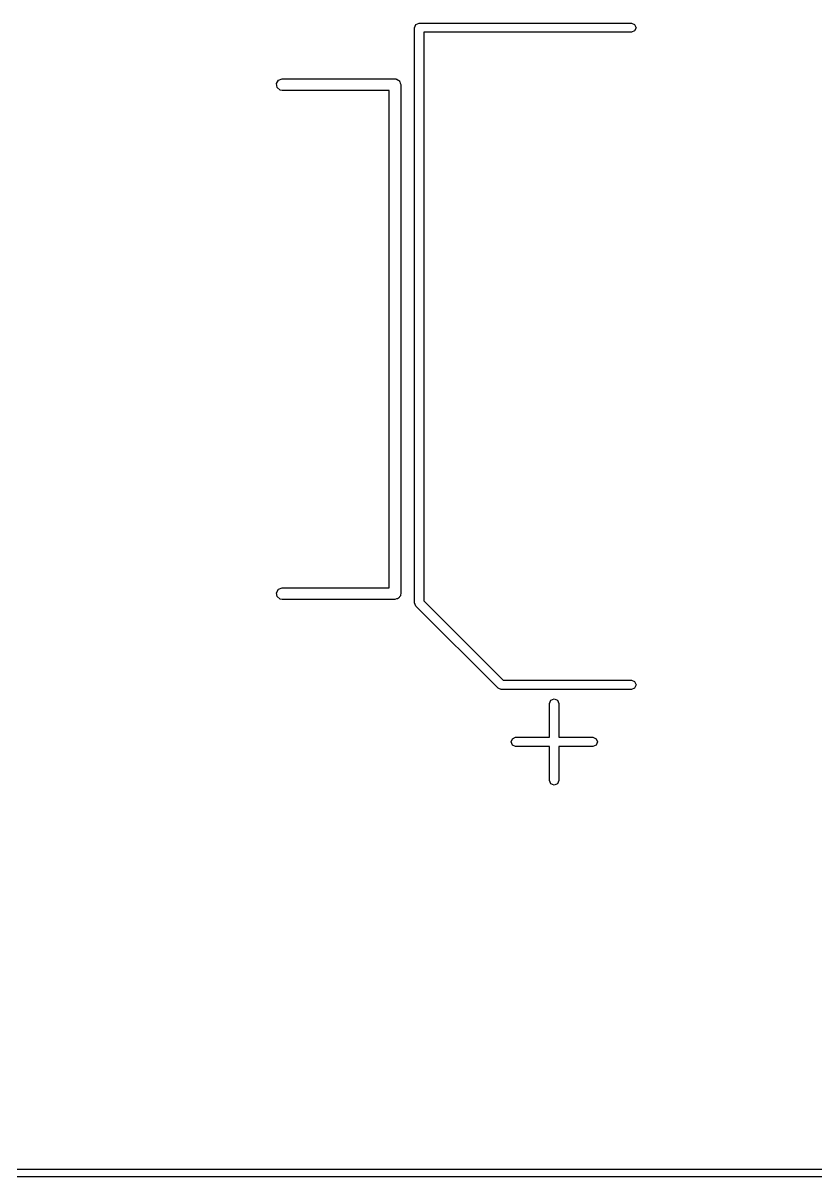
# Model space of a CAD drawing. Extents: x 59.1 to 151.1, y -119.5 to -80.2.
# Drawn here: x 115.07 to 125.34, y -118.05 to -103.09 of the extents above; entities that cross this region are included whole.
import ezdxf

# ---------------------------------------------------------------- set-up
doc = ezdxf.new("R2010")
doc.units = 0
doc.layers.add('BLACK', color=7, linetype='CONTINUOUS')

msp = doc.modelspace()

# ---------------------------------------------------------------- linework, layer by layer
at = {"layer": 'BLACK', "linetype": 'CONTINUOUS'}
for p, q in [((120.14, -103.15), (120.158, -103.108)), ((120.14, -110.606), (120.14, -103.15)), ((120.158, -103.108), (120.2, -103.09)), ((120.2, -103.09), (122.95, -103.09)), ((122.95, -103.21), (120.26, -103.21)), ((120.26, -103.21), (120.26, -110.581)), ((122.95, -103.09), (122.992, -103.108)), ((122.992, -103.192), (122.95, -103.21)), ((122.992, -103.108), (123.01, -103.15)), ((123.01, -103.15), (122.992, -103.192)), ((118.378, -103.831), (118.426, -103.813)), ((118.426, -103.813), (119.886, -103.813)), ((119.886, -103.813), (119.896, -103.815)), ((119.896, -103.815), (119.899, -103.814)), ((119.899, -103.814), (119.902, -103.816)), ((119.902, -103.816), (119.912, -103.818)), ((119.912, -103.818), (119.927, -103.83)), ((118.352, -103.875), (118.378, -103.831)), ((118.361, -103.925), (118.352, -103.875)), ((118.4, -103.958), (118.361, -103.925)), ((118.426, -103.963), (118.4, -103.958)), ((119.811, -103.963), (118.426, -103.963)), ((119.811, -110.413), (119.811, -103.963)), ((119.927, -103.83), (119.943, -103.84)), ((119.943, -103.84), (119.946, -103.846)), ((119.946, -103.846), (119.951, -103.85)), ((119.951, -103.85), (119.954, -103.87)), ((119.954, -103.87), (119.961, -103.888)), ((119.961, -103.888), (119.961, -110.488)), ((118.352, -110.475), (118.378, -110.431)), ((118.361, -110.525), (118.352, -110.475)), ((118.4, -110.558), (118.361, -110.525)), ((118.378, -110.431), (118.426, -110.413)), ((118.426, -110.413), (119.811, -110.413)), ((119.923, -110.553), (119.904, -110.556)), ((119.928, -110.548), (119.923, -110.553)), ((119.934, -110.545), (119.928, -110.548)), ((119.944, -110.529), (119.934, -110.545)), ((119.956, -110.514), (119.944, -110.529)), ((119.958, -110.504), (119.956, -110.514)), ((119.96, -110.501), (119.958, -110.504)), ((119.961, -110.488), (119.959, -110.498)), ((119.959, -110.498), (119.96, -110.501)), ((118.426, -110.563), (118.4, -110.558)), ((119.886, -110.563), (118.426, -110.563)), ((119.904, -110.556), (119.886, -110.563)), ((120.158, -110.648), (120.14, -110.606)), ((121.222, -111.712), (120.158, -110.648)), ((120.26, -110.581), (121.289, -111.61)), ((121.231, -111.716), (121.222, -111.712)), ((121.264, -111.73), (121.231, -111.716)), ((122.95, -111.73), (121.264, -111.73)), ((121.289, -111.61), (122.95, -111.61)), ((122.95, -111.61), (122.992, -111.628)), ((122.992, -111.712), (122.95, -111.73)), ((122.992, -111.628), (123.01, -111.67)), ((123.01, -111.67), (122.992, -111.712)), ((121.89, -111.91), (121.908, -111.868)), ((121.908, -111.868), (121.95, -111.85)), ((121.95, -111.85), (121.992, -111.868)), ((121.992, -111.868), (122.01, -111.91)), ((121.89, -112.35), (121.89, -111.91)), ((122.01, -111.91), (122.01, -112.35)), ((121.39, -112.41), (121.408, -112.368)), ((121.408, -112.452), (121.39, -112.41)), ((121.408, -112.368), (121.45, -112.35)), ((121.45, -112.47), (121.408, -112.452)), ((121.45, -112.35), (121.89, -112.35)), ((121.89, -112.47), (121.45, -112.47)), ((121.89, -112.91), (121.89, -112.47)), ((122.01, -112.35), (122.45, -112.35)), ((122.45, -112.47), (122.01, -112.47)), ((122.01, -112.47), (122.01, -112.91)), ((122.45, -112.35), (122.492, -112.368)), ((122.492, -112.452), (122.45, -112.47)), ((122.492, -112.368), (122.51, -112.41)), ((122.51, -112.41), (122.492, -112.452)), ((121.908, -112.952), (121.89, -112.91)), ((122.01, -112.91), (121.992, -112.952)), ((121.95, -112.97), (121.908, -112.952)), ((121.992, -112.952), (121.95, -112.97)), ((75, -117.95), (149, -117.95)), ((149, -118.05), (75, -118.05))]:
    msp.add_line(p, q, dxfattribs=at)

doc.saveas('drawing.dxf')
